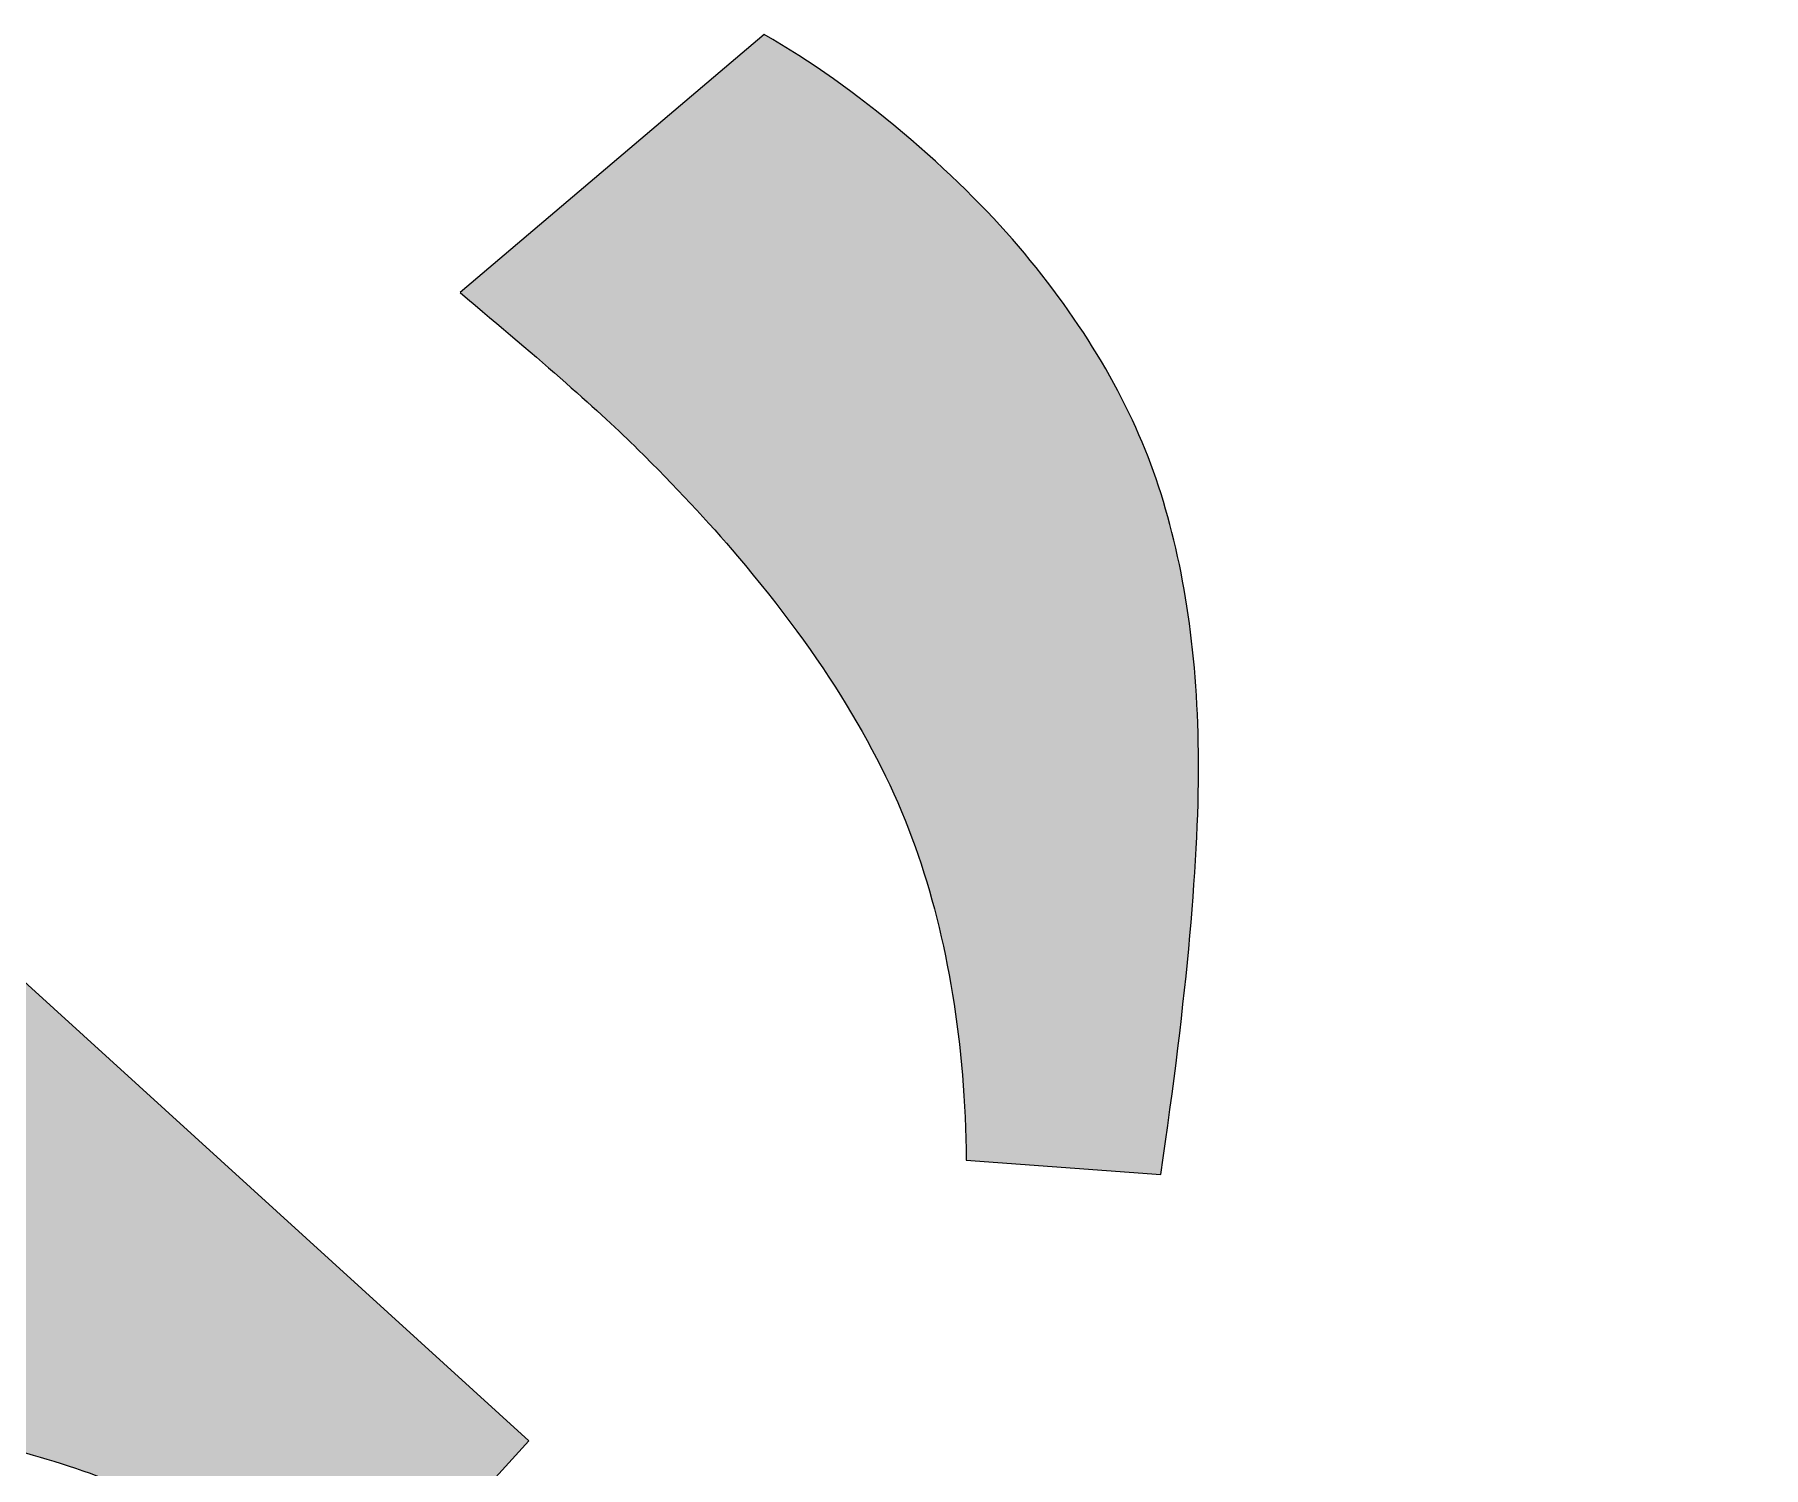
# Model space of a CAD drawing. Extents: x 80 to 1000, y -1053 to -27.
# Drawn here: x 174.7 to 226.4, y -183.6 to -140.7 of the extents above; entities that cross this region are included whole.
import ezdxf

# ---------------------------------------------------------------- set-up
doc = ezdxf.new("R2010")
doc.units = 0
doc.header["$MEASUREMENT"] = 0
doc.layers.add('Layer 1', color=7, linetype='Continuous', lineweight=0)

# ---------------------------------------------------------------- blocks, each defined once
blk = doc.blocks.new('Block_5')
at = {"layer": 'Layer 1', "true_color": 0x000000, "transparency": 33554687}
h = blk.add_hatch(color=18, dxfattribs=at)
h.dxf.hatch_style = 2
edge = h.paths.add_edge_path()
edge.add_spline(control_points=[(196.527, -140.675), (197.914, -141.464), (199.293, -142.442), (200.666, -143.601), (202.038, -144.763), (203.196, -145.898), (204.138, -147.005), (206.079, -149.294), (207.454, -151.617), (208.261, -153.973), (209.067, -156.329), (209.49, -159.056), (209.527, -162.157), (209.563, -165.256), (209.186, -169.469), (208.397, -174.789), (208.397, -174.789), (202.577, -174.362), (202.577, -174.362), (202.54, -170.876), (202.029, -167.745), (201.047, -164.97), (200.065, -162.198), (198.294, -159.302), (195.734, -156.286), (194.85, -155.246), (193.857, -154.182), (192.753, -153.09), (191.648, -152.001), (189.873, -150.437), (187.427, -148.397), (187.427, -148.397), (196.527, -140.675), (196.527, -140.675)], knot_values=[0, 0, 0, 0, 1, 1, 1, 2, 2, 2, 3, 3, 3, 4, 4, 4, 5, 5, 5, 6, 6, 6, 7, 7, 7, 8, 8, 8, 9, 9, 9, 10, 10, 10, 11, 11, 11, 11], degree=3, periodic=0)
h = blk.add_hatch(color=18, dxfattribs=at)
h.dxf.hatch_style = 2
edge = h.paths.add_edge_path()
edge.add_spline(control_points=[(122.278, -221.379), (122.278, -221.379), (171.932, -166.788), (171.932, -166.788), (171.932, -166.788), (189.49, -182.759), (189.49, -182.759), (189.49, -182.759), (184.992, -187.703), (184.992, -187.703), (181.426, -185.812), (178.474, -184.464), (176.134, -183.656), (173.795, -182.851), (171.821, -182.454), (170.212, -182.464), (168.603, -182.475), (167.193, -182.778), (165.982, -183.364), (164.77, -183.953), (163.322, -185.172), (161.64, -187.022), (161.64, -187.022), (155.812, -193.429), (155.812, -193.429), (155.812, -193.429), (207.476, -240.422), (207.476, -240.422), (209.462, -242.227), (211.141, -243.556), (212.517, -244.407), (213.894, -245.258), (215.133, -245.771), (216.235, -245.944), (217.338, -246.117), (218.435, -245.993), (219.525, -245.572), (220.615, -245.15), (222.096, -244.283), (223.964, -242.97), (223.964, -242.97), (226.436, -245.22), (226.436, -245.22), (226.436, -245.22), (205.464, -268.275), (205.464, -268.275), (205.464, -268.275), (202.992, -266.027), (202.992, -266.027), (203.676, -264.806), (204.234, -263.685), (204.667, -262.666), (205.102, -261.648), (205.348, -260.718), (205.405, -259.878), (205.462, -259.04), (205.332, -258.184), (205.017, -257.314), (204.702, -256.444), (204.108, -255.441), (203.234, -254.309), (202.36, -253.177), (200.913, -251.691), (198.895, -249.854), (198.895, -249.854), (147.231, -202.863), (147.231, -202.863), (147.231, -202.863), (141.449, -209.221), (141.449, -209.221), (140.011, -210.804), (138.977, -212.244), (138.348, -213.544), (137.717, -214.846), (137.483, -216.37), (137.647, -218.115), (137.809, -219.863), (138.445, -221.901), (139.553, -224.23), (140.66, -226.559), (142.269, -229.269), (144.38, -232.354), (144.38, -232.354), (139.836, -237.347), (139.836, -237.347), (139.836, -237.347), (122.278, -221.379), (122.278, -221.379)], knot_values=[0, 0, 0, 0, 1, 1, 1, 2, 2, 2, 3, 3, 3, 4, 4, 4, 5, 5, 5, 6, 6, 6, 7, 7, 7, 8, 8, 8, 9, 9, 9, 10, 10, 10, 11, 11, 11, 12, 12, 12, 13, 13, 13, 14, 14, 14, 15, 15, 15, 16, 16, 16, 17, 17, 17, 18, 18, 18, 19, 19, 19, 20, 20, 20, 21, 21, 21, 22, 22, 22, 23, 23, 23, 24, 24, 24, 25, 25, 25, 26, 26, 26, 27, 27, 27, 28, 28, 28, 29, 29, 29, 29], degree=3, periodic=0)
at = {"layer": 'Layer 1'}
for points, knots in [([(196.527, -140.675), (197.914, -141.464), (199.293, -142.442), (200.666, -143.601), (202.038, -144.763), (203.196, -145.898), (204.138, -147.005), (206.079, -149.294), (207.454, -151.617), (208.261, -153.973), (209.067, -156.329), (209.49, -159.056), (209.527, -162.157), (209.563, -165.256), (209.186, -169.469), (208.397, -174.789), (208.397, -174.789), (202.577, -174.362), (202.577, -174.362), (202.54, -170.876), (202.029, -167.745), (201.047, -164.97), (200.065, -162.198), (198.294, -159.302), (195.734, -156.286), (194.85, -155.246), (193.857, -154.182), (192.753, -153.09), (191.648, -152.001), (189.873, -150.437), (187.427, -148.397), (187.427, -148.397), (196.527, -140.675), (196.527, -140.675)], [0, 0, 0, 0, 1, 1, 1, 2, 2, 2, 3, 3, 3, 4, 4, 4, 5, 5, 5, 6, 6, 6, 7, 7, 7, 8, 8, 8, 9, 9, 9, 10, 10, 10, 11, 11, 11, 11]), ([(122.278, -221.379), (122.278, -221.379), (171.932, -166.788), (171.932, -166.788), (171.932, -166.788), (189.49, -182.759), (189.49, -182.759), (189.49, -182.759), (184.992, -187.703), (184.992, -187.703), (181.426, -185.812), (178.474, -184.464), (176.134, -183.656), (173.795, -182.851), (171.821, -182.454), (170.212, -182.464), (168.603, -182.475), (167.193, -182.778), (165.982, -183.364), (164.77, -183.953), (163.322, -185.172), (161.64, -187.022), (161.64, -187.022), (155.812, -193.429), (155.812, -193.429), (155.812, -193.429), (207.476, -240.422), (207.476, -240.422), (209.462, -242.227), (211.141, -243.556), (212.517, -244.407), (213.894, -245.258), (215.133, -245.771), (216.235, -245.944), (217.338, -246.117), (218.435, -245.993), (219.525, -245.572), (220.615, -245.15), (222.096, -244.283), (223.964, -242.97), (223.964, -242.97), (226.436, -245.22), (226.436, -245.22), (226.436, -245.22), (205.464, -268.275), (205.464, -268.275), (205.464, -268.275), (202.992, -266.027), (202.992, -266.027), (203.676, -264.806), (204.234, -263.685), (204.667, -262.666), (205.102, -261.648), (205.348, -260.718), (205.405, -259.878), (205.462, -259.04), (205.332, -258.184), (205.017, -257.314), (204.702, -256.444), (204.108, -255.441), (203.234, -254.309), (202.36, -253.177), (200.913, -251.691), (198.895, -249.854), (198.895, -249.854), (147.231, -202.863), (147.231, -202.863), (147.231, -202.863), (141.449, -209.221), (141.449, -209.221), (140.011, -210.804), (138.977, -212.244), (138.348, -213.544), (137.717, -214.846), (137.483, -216.37), (137.647, -218.115), (137.809, -219.863), (138.445, -221.901), (139.553, -224.23), (140.66, -226.559), (142.269, -229.269), (144.38, -232.354), (144.38, -232.354), (139.836, -237.347), (139.836, -237.347), (139.836, -237.347), (122.278, -221.379), (122.278, -221.379)], [0, 0, 0, 0, 1, 1, 1, 2, 2, 2, 3, 3, 3, 4, 4, 4, 5, 5, 5, 6, 6, 6, 7, 7, 7, 8, 8, 8, 9, 9, 9, 10, 10, 10, 11, 11, 11, 12, 12, 12, 13, 13, 13, 14, 14, 14, 15, 15, 15, 16, 16, 16, 17, 17, 17, 18, 18, 18, 19, 19, 19, 20, 20, 20, 21, 21, 21, 22, 22, 22, 23, 23, 23, 24, 24, 24, 25, 25, 25, 26, 26, 26, 27, 27, 27, 28, 28, 28, 29, 29, 29, 29])]:
    blk.add_open_spline(points, degree=3, knots=knots, dxfattribs=at)
blk = doc.blocks.new('Block_0')
at = {"layer": 'Layer 1'}
blk.add_blockref('Block_5', (0, 0), dxfattribs=at)

msp = doc.modelspace()

# ---------------------------------------------------------------- block references
at = {"layer": 'Layer 1'}
msp.add_blockref('Block_0', (0, 0), dxfattribs=at)

doc.saveas('drawing.dxf')
